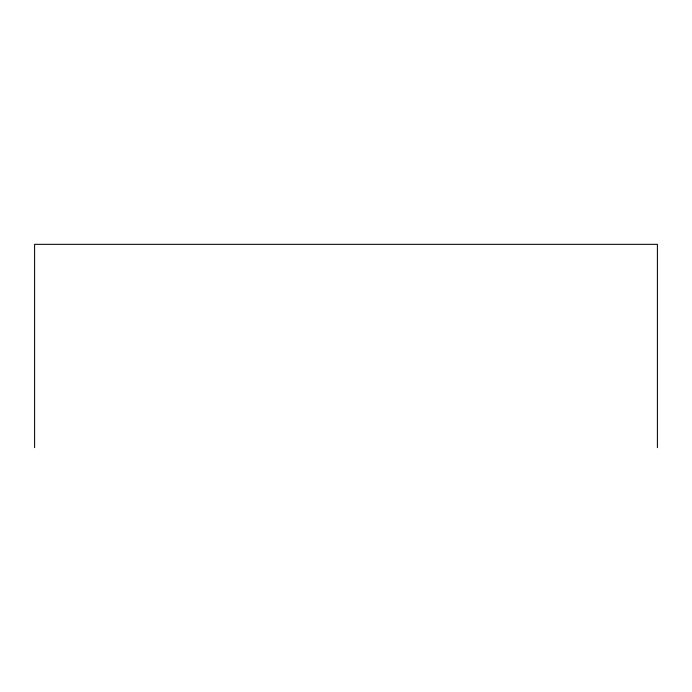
<?xml version="1.0" encoding="UTF-8"?>
<svg xmlns="http://www.w3.org/2000/svg" width="692" height="692" viewBox="0 0 692 692"><rect width="100%" height="100%" fill="white"/><g stroke="black" fill="none" stroke-linecap="round" stroke-linejoin="round"><path stroke-width="1.04" d="M657.4 447.663L657.4 244.337L34.6 244.337L34.6 447.663"/></g></svg>
